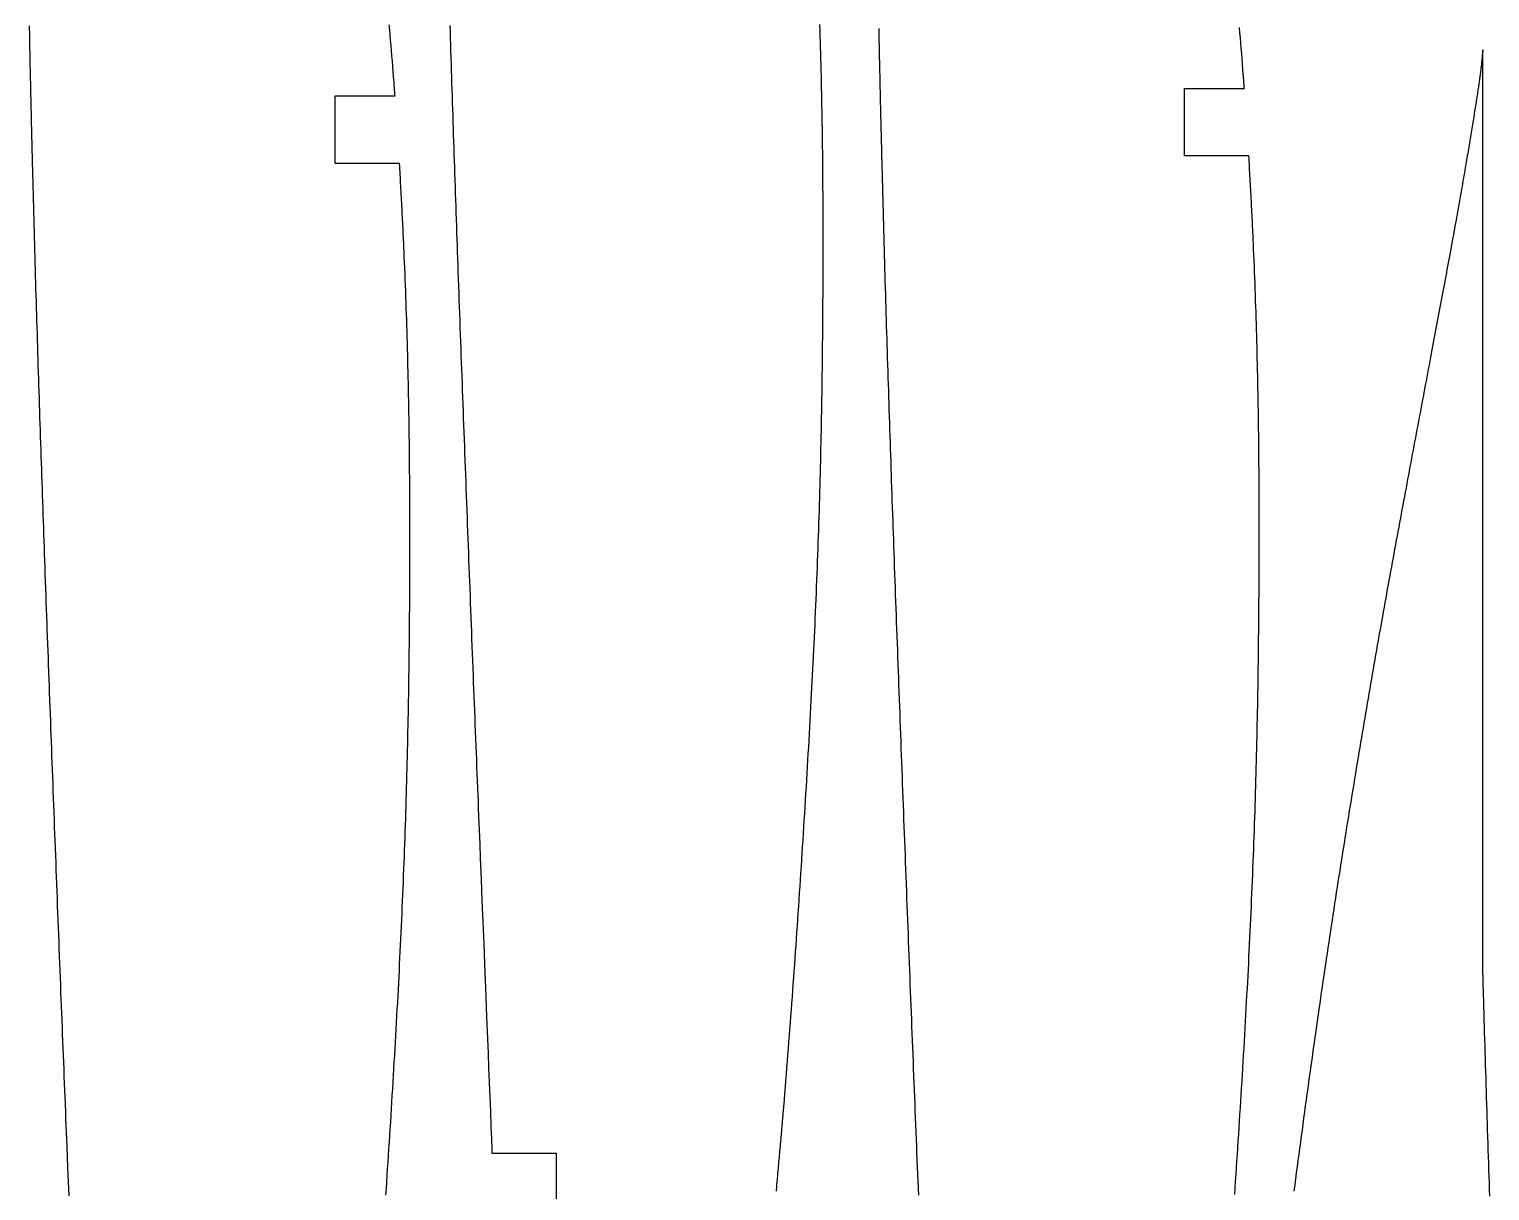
# Model space of a CAD drawing. Extents: x 0 to 97, y 0 to 653.
# Drawn here: x 0.9 to 91.8, y 269.7 to 342 of the extents above; entities that cross this region are included whole.
import ezdxf

# ---------------------------------------------------------------- set-up
doc = ezdxf.new("R2010")
doc.units = 0
doc.layers.get('0').update_dxf_attribs({"linetype": 'CONTINUOUS'})

msp = doc.modelspace()

# ---------------------------------------------------------------- linework, layer by layer
at = {"color": 0}
for points in [[(0.86545, 342.186), (0.86936, 341.981), (0.87321, 341.774), (0.87717, 341.568), (0.88113, 341.361), (0.8852, 341.156), (0.88927, 340.949), (0.89334, 340.742), (0.89751, 340.535), (0.90169, 340.328), (0.90592, 340.121), (0.91016, 339.912), (0.9145, 339.706), (0.91884, 339.497), (0.92318, 339.29), (0.92763, 339.082), (0.93207, 338.874), (0.93658, 338.665), (0.94108, 338.457), (0.94564, 338.249), (0.95025, 338.04), (0.95491, 337.831), (0.95801, 337.692), (0.96115, 337.553), (0.9643, 337.414), (0.96745, 337.274), (0.97059, 337.135), (0.9738, 336.996), (0.977, 336.856), (0.9802, 336.717), (0.98345, 336.576), (0.98671, 336.438), (0.98996, 336.297), (0.99327, 336.157), (0.99653, 336.018), (0.99984, 335.878), (1.00315, 335.737), (1.00651, 335.597), (1.01324, 335.318), (1.0166, 335.178), (1.02002, 335.037), (1.02344, 334.897), (1.02686, 334.757), (1.03027, 334.615), (1.03375, 334.475), (1.03722, 334.335), (1.04069, 334.194), (1.04416, 334.053), (1.04769, 333.912), (1.05122, 333.772), (1.05474, 333.631), (1.05593, 333.583), (1.05653, 333.56), (1.05713, 333.536), (1.05773, 333.513), (1.05892, 333.465), (1.06011, 333.418), (1.06071, 333.394), (1.06131, 333.371), (1.0619, 333.347), (1.0631, 333.3), (1.06369, 333.276), (1.06668, 333.158), (1.06728, 333.135), (1.06907, 333.064), (1.06972, 333.04), (1.07031, 333.017), (1.0727, 332.922), (1.08274, 332.531), (1.09283, 332.14), (1.10308, 331.749), (1.11339, 331.357), (1.12381, 330.964), (1.13428, 330.571), (1.14491, 330.178), (1.1556, 329.785), (1.16634, 329.39), (1.17725, 328.996), (1.18821, 328.6), (1.19927, 328.206), (1.21039, 327.81), (1.22163, 327.412), (1.23296, 327.017), (1.24436, 326.619), (1.25586, 326.222), (1.26742, 325.824), (1.27908, 325.426), (1.29085, 325.028), (1.30268, 324.628), (1.31456, 324.229), (1.32661, 323.829), (1.33865, 323.429), (1.3508, 323.029), (1.36301, 322.628), (1.37533, 322.226), (1.38775, 321.825), (1.40018, 321.424), (1.41271, 321.021), (1.42524, 320.622), (1.43782, 320.222), (1.45047, 319.822), (1.46317, 319.422), (1.47597, 319.022), (1.48882, 318.621), (1.50179, 318.219), (1.51476, 317.818), (1.52783, 317.417), (1.54101, 317.015), (1.55419, 316.612), (1.56749, 316.21), (1.58083, 315.807), (1.59424, 315.403), (1.60775, 315), (1.62125, 314.596), (1.63487, 314.192), (1.64854, 313.787), (1.66228, 313.382), (1.67611, 312.978), (1.68994, 312.572), (1.70389, 312.167), (1.71789, 311.76), (1.73193, 311.354), (1.74604, 310.947), (1.76019, 310.542), (1.77442, 310.135), (1.78874, 309.726), (1.80306, 309.319), (1.81749, 308.911), (1.83274, 308.481), (1.8481, 308.05), (1.86344, 307.618), (1.8789, 307.188), (1.89442, 306.756), (1.91, 306.324), (1.92563, 305.89), (1.94129, 305.458), (1.95703, 305.025), (1.97282, 304.592), (1.98867, 304.158), (2.00456, 303.725), (2.02046, 303.29), (2.0364, 302.857), (2.0524, 302.422), (2.06847, 301.987), (2.08458, 301.553), (2.10069, 301.117), (2.11686, 300.682), (2.13303, 300.246), (2.14925, 299.811), (2.16547, 299.375), (2.18175, 298.938), (2.19808, 298.501), (2.21442, 298.065), (2.23074, 297.628), (2.24713, 297.192), (2.26351, 296.754), (2.27989, 296.317), (2.29633, 295.878), (2.31278, 295.44), (2.32943, 294.997), (2.34608, 294.553), (2.36279, 294.108), (2.3795, 293.664), (2.39621, 293.219), (2.41297, 292.774), (2.42974, 292.329), (2.4465, 291.883), (2.46332, 291.438), (2.48014, 290.993), (2.49701, 290.547), (2.51389, 290.101), (2.53076, 289.654), (2.54769, 289.208), (2.56461, 288.763), (2.5816, 288.315), (2.59864, 287.869), (2.61567, 287.422), (2.63271, 286.975), (2.64979, 286.528), (2.66694, 286.081), (2.68408, 285.633), (2.70128, 285.186), (2.71853, 284.739), (2.73579, 284.29), (2.75315, 283.843), (2.77046, 283.394), (2.78788, 282.947), (2.80528, 282.499), (2.82275, 282.05), (2.83985, 281.614), (2.85693, 281.176), (2.87403, 280.74), (2.89122, 280.303), (2.90842, 279.867), (2.92563, 279.429), (2.94287, 278.993), (2.96018, 278.556), (2.97749, 278.118), (2.99485, 277.681), (3.01221, 277.243), (3.02962, 276.806), (3.04704, 276.368), (3.06446, 275.931), (3.08192, 275.493), (3.11686, 274.618), (3.13433, 274.181), (3.16938, 273.304), (3.20443, 272.428), (3.257, 271.114), (3.27453, 270.676), (3.2921, 270.237), (3.30963, 269.8), (3.32715, 269.361)], [(23.0786, 269.39), (23.1064, 269.806), (23.1339, 270.219), (23.1614, 270.633), (23.1887, 271.049), (23.216, 271.463), (23.2429, 271.876), (23.2699, 272.29), (23.2965, 272.706), (23.3231, 273.119), (23.3494, 273.533), (23.3757, 273.947), (23.4017, 274.361), (23.4275, 274.775), (23.4532, 275.189), (23.4786, 275.603), (23.5039, 276.017), (23.5289, 276.431), (23.5538, 276.844), (23.5783, 277.257), (23.6028, 277.671), (23.6271, 278.085), (23.651, 278.497), (23.6747, 278.911), (23.6983, 279.324), (23.7215, 279.737), (23.7446, 280.15), (23.7674, 280.563), (23.7899, 280.975), (23.8121, 281.388), (23.8342, 281.8), (23.855, 282.196), (23.855, 282.196), (23.8756, 282.59), (23.896, 282.986), (23.9161, 283.382), (23.9358, 283.776), (23.9554, 284.171), (23.9747, 284.567), (23.9938, 284.961), (24.0125, 285.356), (24.031, 285.75), (24.0492, 286.144), (24.0672, 286.539), (24.0847, 286.932), (24.1021, 287.326), (24.1192, 287.721), (24.1358, 288.114), (24.1522, 288.508), (24.1685, 288.901), (24.1843, 289.294), (24.1997, 289.688), (24.215, 290.081), (24.2299, 290.474), (24.2443, 290.867), (24.2586, 291.26), (24.2725, 291.651), (24.286, 292.044), (24.2992, 292.436), (24.3121, 292.829), (24.3246, 293.221), (24.3368, 293.612), (24.3485, 294), (24.3599, 294.388), (24.3708, 294.774), (24.3814, 295.16), (24.3918, 295.547), (24.4018, 295.933), (24.4114, 296.319), (24.4208, 296.706), (24.4299, 297.092), (24.4385, 297.478), (24.4469, 297.862), (24.455, 298.249), (24.4628, 298.633), (24.4703, 299.019), (24.4775, 299.404), (24.4844, 299.789), (24.4911, 300.174), (24.4974, 300.558), (24.5035, 300.942), (24.5093, 301.326), (24.5149, 301.71), (24.5201, 302.093), (24.5251, 302.476), (24.5299, 302.86), (24.5344, 303.243), (24.5386, 303.626), (24.5426, 304.008), (24.5464, 304.39), (24.55, 304.774), (24.5533, 305.156), (24.5564, 305.536), (24.5592, 305.911), (24.5618, 306.285), (24.5642, 306.658), (24.5664, 307.032), (24.5683, 307.406), (24.5701, 307.779), (24.5715, 308.151), (24.5729, 308.525), (24.5739, 308.897), (24.5747, 309.269), (24.5753, 309.642), (24.5756, 310.013), (24.5757, 310.385), (24.5754, 310.756), (24.575, 311.126), (24.5743, 311.497), (24.5733, 311.868), (24.5721, 312.237), (24.5706, 312.608), (24.5687, 312.978), (24.5667, 313.347), (24.5643, 313.717), (24.5617, 314.085), (24.5587, 314.454), (24.5556, 314.822), (24.5519, 315.19), (24.5482, 315.558), (24.544, 315.926), (24.5396, 316.293), (24.5349, 316.66), (24.5299, 317.028), (24.5244, 317.392), (24.5189, 317.756), (24.5129, 318.118), (24.5065, 318.482), (24.4999, 318.844), (24.4929, 319.207), (24.4857, 319.569), (24.4781, 319.932), (24.4701, 320.293), (24.4619, 320.654), (24.4533, 321.017), (24.4444, 321.376), (24.4353, 321.737), (24.4256, 322.097), (24.4157, 322.458), (24.4056, 322.818), (24.3949, 323.176), (24.384, 323.536), (24.3728, 323.894), (24.3611, 324.253), (24.3492, 324.611), (24.3369, 324.969), (24.3243, 325.326), (24.3114, 325.683), (24.2981, 326.04), (24.2843, 326.397), (24.2703, 326.753), (24.256, 327.108), (24.2414, 327.464), (24.2263, 327.819), (24.2108, 328.174), (24.2029, 328.351), (24.195, 328.529), (24.1869, 328.706), (24.1789, 328.883), (24.1707, 329.06), (24.1625, 329.237), (24.154, 329.414), (24.1456, 329.59), (24.1371, 329.768), (24.1285, 329.944), (24.1197, 330.121), (24.1108, 330.297), (24.1019, 330.474), (24.0931, 330.65), (24.0839, 330.825), (24.0747, 331.001), (24.0654, 331.178), (24.0561, 331.353), (24.0467, 331.529), (24.0372, 331.704), (24.0276, 331.881), (24.0179, 332.056), (24.0082, 332.231), (23.9983, 332.407), (23.9883, 332.582), (23.9783, 332.757), (23.9682, 332.932), (23.9579, 333.107), (23.9476, 333.282), (23.9372, 333.456), (23.9268, 333.631), (19.9268, 333.631), (19.9268, 337.831), (23.6474, 337.831), (23.6453, 337.86), (23.6389, 337.946), (23.6368, 337.975), (23.6347, 338.003), (23.6326, 338.032), (23.6304, 338.061), (23.6262, 338.118), (23.6242, 338.147), (23.6221, 338.175), (23.6199, 338.204), (23.6156, 338.261), (23.6135, 338.29), (23.6092, 338.347), (23.6071, 338.376), (23.6049, 338.406), (23.6028, 338.433), (23.6007, 338.463), (23.5985, 338.492), (23.5963, 338.519), (23.5942, 338.549), (23.5921, 338.578), (23.5899, 338.606), (23.5876, 338.635), (23.5856, 338.662), (23.5833, 338.692), (23.5585, 339.019), (23.5332, 339.346), (23.5078, 339.672), (23.4819, 339.999), (23.4558, 340.324), (23.4293, 340.649), (23.4026, 340.974), (23.3756, 341.297), (23.3482, 341.621), (23.3204, 341.944), (23.2924, 342.268)], [(27.0617, 342.219), (27.0738, 341.819), (27.0858, 341.418), (27.0982, 341.018), (27.1104, 340.617), (27.1228, 340.215), (27.1353, 339.813), (27.1478, 339.411), (27.1603, 339.011), (27.1729, 338.612), (27.1856, 338.213), (27.1983, 337.813), (27.2111, 337.411), (27.224, 337.011), (27.2368, 336.61), (27.2499, 336.208), (27.2629, 335.807), (27.2761, 335.404), (27.2893, 335.001), (27.3026, 334.599), (27.316, 334.196), (27.3293, 333.793), (27.3428, 333.389), (27.3564, 332.985), (27.37, 332.581), (27.3836, 332.176), (27.3974, 331.772), (27.4113, 331.367), (27.425, 330.961), (27.439, 330.556), (27.4529, 330.15), (27.4671, 329.744), (27.4811, 329.338), (27.4953, 328.931), (27.5094, 328.524), (27.5237, 328.117), (27.5382, 327.71), (27.5526, 327.301), (27.5678, 326.871), (27.5832, 326.439), (27.5986, 326.008), (27.614, 325.576), (27.6294, 325.144), (27.6451, 324.713), (27.6607, 324.281), (27.6764, 323.847), (27.6922, 323.415), (27.7079, 322.982), (27.7238, 322.549), (27.7396, 322.114), (27.7556, 321.681), (27.7715, 321.246), (27.7875, 320.811), (27.8036, 320.376), (27.8197, 319.942), (27.8358, 319.507), (27.8519, 319.072), (27.8681, 318.636), (27.8843, 318.2), (27.9006, 317.764), (27.9168, 317.328), (27.9332, 316.892), (27.9494, 316.454), (27.9658, 316.018), (27.9822, 315.581), (27.9986, 315.143), (28.015, 314.706), (28.0314, 314.268), (28.0479, 313.831), (28.0644, 313.386), (28.0811, 312.942), (28.0979, 312.497), (28.1146, 312.053), (28.1312, 311.608), (28.1481, 311.164), (28.1649, 310.718), (28.1815, 310.274), (28.1985, 309.828), (28.2153, 309.382), (28.2321, 308.936), (28.249, 308.49), (28.2658, 308.044), (28.2828, 307.599), (28.2997, 307.151), (28.3167, 306.706), (28.3338, 306.258), (28.3507, 305.811), (28.3678, 305.365), (28.3849, 304.918), (28.4021, 304.471), (28.4192, 304.024), (28.4364, 303.575), (28.4536, 303.128), (28.471, 302.681), (28.4882, 302.232), (28.5056, 301.785), (28.5229, 301.336), (28.5404, 300.888), (28.5578, 300.44), (28.5749, 300.003), (28.5921, 299.567), (28.6092, 299.131), (28.6263, 298.693), (28.6435, 298.256), (28.6607, 297.819), (28.6781, 297.382), (28.6953, 296.944), (28.7125, 296.508), (28.7299, 296.071), (28.7472, 295.633), (28.7647, 295.196), (28.7821, 294.758), (28.7996, 294.321), (28.8169, 293.883), (28.8344, 293.446), (28.8694, 292.569), (28.8869, 292.132), (28.9044, 291.694), (28.9219, 291.256), (28.9571, 290.381), (28.9746, 289.942), (28.9921, 289.504), (29.0097, 289.065), (29.0622, 287.751), (29.0797, 287.314), (29.0979, 286.86), (29.116, 286.406), (29.1342, 285.951), (29.1522, 285.497), (29.1703, 285.044), (29.2425, 283.228), (29.2606, 282.775), (29.2786, 282.321), (29.3507, 280.506), (29.3686, 280.051), (29.3867, 279.597), (29.4226, 278.69), (29.4406, 278.236), (29.4765, 277.329), (29.4944, 276.876), (29.5124, 276.422), (29.5483, 275.515), (29.5663, 275.063), (29.5842, 274.608), (29.62, 273.703), (29.6379, 273.249), (29.6394, 273.208), (29.6476, 273.003), (29.6493, 272.963), (29.6508, 272.921), (29.659, 272.717), (29.6606, 272.675), (29.6686, 272.471), (29.6703, 272.431), (29.6719, 272.389), (29.6751, 272.307), (29.6768, 272.267), (29.68, 272.185), (29.6815, 272.143), (29.6849, 272.061), (29.6865, 272.021), (33.6865, 272.021), (33.6865, 267.821)], [(47.3936, 269.639), (47.4193, 269.919), (47.4322, 270.06), (47.445, 270.2), (47.4832, 270.619), (47.496, 270.76), (47.5213, 271.04), (47.5339, 271.179), (47.5464, 271.319), (47.559, 271.46), (47.5715, 271.6), (47.584, 271.74), (47.5965, 271.881), (47.6089, 272.021), (47.6175, 272.117), (47.6344, 272.31), (47.6431, 272.407), (47.6515, 272.503), (47.66, 272.6), (47.6685, 272.696), (47.6769, 272.793), (47.6853, 272.889), (47.6937, 272.986), (47.7106, 273.179), (47.7356, 273.468), (47.744, 273.565), (47.7522, 273.662), (47.7606, 273.758), (47.7689, 273.856), (47.7771, 273.951), (47.7854, 274.049), (47.7936, 274.144), (47.8018, 274.242), (47.81, 274.338), (47.8264, 274.531), (47.8346, 274.628), (47.8426, 274.724), (47.8508, 274.821), (47.8589, 274.918), (47.8924, 275.318), (47.9256, 275.719), (47.9585, 276.121), (47.9911, 276.522), (48.0235, 276.925), (48.0556, 277.326), (48.0874, 277.728), (48.1189, 278.129), (48.1501, 278.531), (48.1813, 278.932), (48.2121, 279.333), (48.2426, 279.735), (48.2729, 280.136), (48.3031, 280.537), (48.3329, 280.94), (48.3626, 281.342), (48.3921, 281.743), (48.4214, 282.144), (48.4504, 282.546), (48.4793, 282.947), (48.5081, 283.35), (48.5365, 283.751), (48.5649, 284.153), (48.5931, 284.554), (48.621, 284.956), (48.6489, 285.358), (48.6765, 285.76), (48.7042, 286.161), (48.7315, 286.563), (48.7587, 286.964), (48.7858, 287.365), (48.8138, 287.781), (48.8415, 288.194), (48.869, 288.608), (48.8965, 289.024), (48.9239, 289.438), (48.951, 289.851), (48.9781, 290.267), (49.0049, 290.681), (49.0317, 291.094), (49.0582, 291.508), (49.0846, 291.922), (49.1107, 292.338), (49.1368, 292.751), (49.1626, 293.165), (49.1882, 293.579), (49.2137, 293.993), (49.2389, 294.407), (49.264, 294.819), (49.2889, 295.233), (49.3135, 295.647), (49.3379, 296.061), (49.3621, 296.474), (49.3861, 296.888), (49.4099, 297.3), (49.4333, 297.714), (49.4567, 298.126), (49.4797, 298.539), (49.5025, 298.951), (49.525, 299.365), (49.5472, 299.778), (49.5692, 300.189), (49.59, 300.585), (49.59, 300.585), (49.6107, 300.981), (49.631, 301.376), (49.6511, 301.771), (49.671, 302.167), (49.6906, 302.561), (49.7099, 302.956), (49.7289, 303.35), (49.7476, 303.744), (49.7661, 304.139), (49.7843, 304.533), (49.8022, 304.928), (49.8199, 305.322), (49.8372, 305.717), (49.8542, 306.11), (49.871, 306.504), (49.8874, 306.897), (49.9035, 307.29), (49.9193, 307.685), (49.9349, 308.078), (49.95, 308.471), (49.9649, 308.864), (49.9794, 309.256), (49.9936, 309.649), (50.0075, 310.042), (50.0211, 310.433), (50.0343, 310.826), (50.0471, 311.218), (50.0597, 311.611), (50.0719, 312.003), (50.0836, 312.389), (50.0949, 312.776), (50.106, 313.164), (50.1165, 313.55), (50.1268, 313.936), (50.1368, 314.324), (50.1465, 314.71), (50.1558, 315.096), (50.1649, 315.481), (50.1736, 315.867), (50.1821, 316.253), (50.1901, 316.638), (50.1979, 317.024), (50.2054, 317.408), (50.2125, 317.793), (50.2194, 318.178), (50.2261, 318.563), (50.2325, 318.947), (50.2386, 319.332), (50.2443, 319.715), (50.2499, 320.1), (50.2553, 320.483), (50.2601, 320.867), (50.265, 321.25), (50.2694, 321.633), (50.2737, 322.015), (50.2778, 322.399), (50.2815, 322.781), (50.2851, 323.162), (50.2885, 323.544), (50.2915, 323.926), (50.2943, 324.3), (50.2969, 324.675), (50.2993, 325.049), (50.3015, 325.422), (50.3035, 325.796), (50.3051, 326.168), (50.3067, 326.542), (50.3079, 326.914), (50.309, 327.286), (50.3097, 327.658), (50.3103, 328.031), (50.3107, 328.403), (50.3107, 328.774), (50.3106, 329.146), (50.31, 329.517), (50.3093, 329.888), (50.3083, 330.257), (50.3071, 330.628), (50.3056, 330.997), (50.3039, 331.367), (50.3018, 331.736), (50.2993, 332.106), (50.2968, 332.475), (50.2939, 332.843), (50.2906, 333.213), (50.2871, 333.581), (50.2832, 333.949), (50.2792, 334.315), (50.2747, 334.683), (50.27, 335.05), (50.2649, 335.417), (50.2596, 335.781), (50.2539, 336.144), (50.2479, 336.508), (50.2417, 336.871), (50.235, 337.235), (50.2281, 337.597), (50.2208, 337.96), (50.2132, 338.321), (50.2053, 338.683), (50.1969, 339.044), (50.1885, 339.406), (50.1796, 339.767), (50.1703, 340.128), (50.1607, 340.487), (50.1508, 340.847), (50.1406, 341.207), (50.13, 341.567), (50.119, 341.925), (50.1078, 342.285)], [(53.77, 342.036), (53.774, 341.829), (53.7781, 341.624), (53.7821, 341.417), (53.7863, 341.21), (53.7903, 341.003), (53.7946, 340.796), (53.7988, 340.589), (53.8031, 340.381), (53.8074, 340.174), (53.8117, 339.965), (53.816, 339.758), (53.8204, 339.55), (53.8249, 339.342), (53.8294, 339.133), (53.8339, 338.925), (53.8385, 338.717), (53.8431, 338.508), (53.8478, 338.299), (53.8508, 338.16), (53.854, 338.021), (53.8571, 337.882), (53.8603, 337.742), (53.8635, 337.603), (53.8699, 337.324), (53.8731, 337.185), (53.8763, 337.044), (53.8796, 336.906), (53.8861, 336.626), (53.8894, 336.486), (53.8926, 336.346), (53.896, 336.206), (53.8993, 336.065), (53.9028, 335.926), (53.9094, 335.646), (53.9129, 335.506), (53.9162, 335.365), (53.9197, 335.225), (53.9231, 335.083), (53.9265, 334.943), (53.9335, 334.662), (53.9369, 334.521), (53.9406, 334.381), (53.944, 334.24), (53.9476, 334.099), (53.9482, 334.075), (53.9488, 334.051), (53.9494, 334.028), (53.95, 334.004), (53.9511, 333.957), (53.9518, 333.933), (53.9524, 333.91), (53.9536, 333.862), (53.9542, 333.839), (53.9547, 333.815), (53.9554, 333.792), (53.9571, 333.721), (53.9578, 333.697), (53.9631, 333.485), (53.9637, 333.461), (53.965, 333.414), (53.9656, 333.39), (53.9756, 332.999), (53.9857, 332.608), (53.996, 332.217), (54.0062, 331.825), (54.0167, 331.432), (54.0271, 331.039), (54.0376, 330.646), (54.0483, 330.253), (54.0592, 329.858), (54.0701, 329.464), (54.0811, 329.068), (54.0921, 328.674), (54.1032, 328.278), (54.1144, 327.881), (54.1258, 327.485), (54.1372, 327.088), (54.1487, 326.69), (54.1603, 326.292), (54.1719, 325.894), (54.1838, 325.496), (54.1956, 325.096), (54.2074, 324.697), (54.2194, 324.297), (54.2315, 323.897), (54.2436, 323.497), (54.2558, 323.096), (54.2682, 322.694), (54.2806, 322.293), (54.2931, 321.892), (54.3056, 321.489), (54.3181, 321.09), (54.3306, 320.69), (54.3433, 320.29), (54.356, 319.89), (54.3688, 319.49), (54.3817, 319.089), (54.3946, 318.688), (54.4076, 318.286), (54.4207, 317.885), (54.4338, 317.483), (54.4471, 317.081), (54.4603, 316.678), (54.4738, 316.275), (54.4871, 315.871), (54.5006, 315.468), (54.5142, 315.064), (54.5278, 314.66), (54.5414, 314.256), (54.5551, 313.85), (54.5689, 313.446), (54.5828, 313.04), (54.5967, 312.635), (54.6107, 312.229), (54.6247, 311.822), (54.6389, 311.415), (54.6531, 311.01), (54.6672, 310.603), (54.6815, 310.194), (54.696, 309.787), (54.7103, 309.379), (54.7256, 308.949), (54.7408, 308.518), (54.7562, 308.086), (54.7718, 307.656), (54.7872, 307.224), (54.8028, 306.792), (54.8185, 306.358), (54.8342, 305.926), (54.8499, 305.493), (54.8657, 305.06), (54.8815, 304.626), (54.8974, 304.193), (54.9133, 303.758), (54.9293, 303.325), (54.9453, 302.89), (54.9612, 302.456), (54.9774, 302.021), (54.9936, 301.586), (55.0097, 301.15), (55.0258, 300.714), (55.0421, 300.279), (55.0583, 299.843), (55.0746, 299.407), (55.091, 298.969), (55.1072, 298.533), (55.1236, 298.096), (55.1399, 297.66), (55.1563, 297.222), (55.1728, 296.785), (55.1892, 296.346), (55.2056, 295.908), (55.2222, 295.465), (55.2389, 295.021), (55.2557, 294.576), (55.2724, 294.132), (55.289, 293.688), (55.3058, 293.242), (55.3226, 292.797), (55.3393, 292.351), (55.3561, 291.907), (55.3731, 291.461), (55.3899, 291.015), (55.4067, 290.569), (55.4236, 290.124), (55.4406, 289.676), (55.4575, 289.231), (55.4744, 288.783), (55.4914, 288.338), (55.5085, 287.89), (55.5256, 287.443), (55.5426, 286.996), (55.5597, 286.549), (55.5769, 286.101), (55.5942, 285.654), (55.6114, 285.207), (55.6286, 284.758), (55.646, 284.311), (55.6633, 283.862), (55.6807, 283.415), (55.6982, 282.967), (55.7156, 282.518), (55.7326, 282.082), (55.7497, 281.644), (55.7668, 281.208), (55.784, 280.772), (55.8012, 280.335), (55.8185, 279.897), (55.8357, 279.461), (55.8531, 279.024), (55.8703, 278.586), (55.905, 277.711), (55.9224, 277.274), (55.9399, 276.836), (55.9574, 276.399), (55.9747, 275.961), (55.9922, 275.524), (56.0097, 275.086), (56.0272, 274.649), (56.0447, 274.21), (56.0622, 273.772), (56.0797, 273.335), (56.0972, 272.897), (56.1149, 272.458), (56.1324, 272.021), (56.1849, 270.706), (56.2025, 270.268), (56.22, 269.831), (56.2375, 269.392)], [(75.9436, 269.444), (75.9715, 269.858), (75.9992, 270.274), (76.0268, 270.688), (76.0543, 271.101), (76.0817, 271.517), (76.1088, 271.931), (76.1358, 272.344), (76.1626, 272.758), (76.1893, 273.174), (76.216, 273.588), (76.2424, 274.001), (76.2685, 274.415), (76.2944, 274.829), (76.3203, 275.243), (76.346, 275.657), (76.3714, 276.071), (76.3967, 276.485), (76.4218, 276.899), (76.4467, 277.313), (76.4713, 277.726), (76.4957, 278.139), (76.5199, 278.553), (76.5439, 278.965), (76.5676, 279.379), (76.5911, 279.792), (76.6143, 280.206), (76.6374, 280.618), (76.6601, 281.031), (76.6828, 281.443), (76.705, 281.856), (76.7269, 282.268), (76.7269, 282.268), (76.7478, 282.664), (76.7478, 282.664), (76.7685, 283.058), (76.7888, 283.454), (76.8089, 283.85), (76.8287, 284.244), (76.8483, 284.639), (76.8676, 285.035), (76.8867, 285.429), (76.9054, 285.824), (76.9239, 286.218), (76.9421, 286.612), (76.96, 287.007), (76.9776, 287.4), (76.995, 287.794), (77.0119, 288.189), (77.0287, 288.582), (77.0451, 288.976), (77.0613, 289.369), (77.0771, 289.763), (77.0926, 290.156), (77.1078, 290.549), (77.1226, 290.942), (77.1372, 291.335), (77.1514, 291.728), (77.1653, 292.119), (77.1789, 292.513), (77.1921, 292.904), (77.2049, 293.297), (77.2175, 293.689), (77.2296, 294.081), (77.2414, 294.468), (77.2526, 294.856), (77.2636, 295.242), (77.2743, 295.628), (77.2846, 296.015), (77.2946, 296.401), (77.3043, 296.787), (77.3136, 297.174), (77.3226, 297.56), (77.3314, 297.946), (77.3397, 298.331), (77.3478, 298.717), (77.3557, 299.101), (77.3631, 299.487), (77.3703, 299.872), (77.3772, 300.257), (77.3839, 300.642), (77.3903, 301.026), (77.3964, 301.41), (77.4021, 301.794), (77.4076, 302.178), (77.4129, 302.561), (77.4179, 302.944), (77.4226, 303.328), (77.4272, 303.711), (77.4315, 304.094), (77.4356, 304.476), (77.4393, 304.86), (77.4428, 305.242), (77.4461, 305.624), (77.4492, 306.004), (77.4521, 306.379), (77.4546, 306.753), (77.4571, 307.126), (77.4592, 307.5), (77.4611, 307.874), (77.4629, 308.247), (77.4644, 308.619), (77.4657, 308.993), (77.4668, 309.365), (77.4675, 309.737), (77.4681, 310.11), (77.4683, 310.481), (77.4685, 310.853), (77.4682, 311.224), (77.4678, 311.594), (77.4671, 311.965), (77.4661, 312.336), (77.4649, 312.706), (77.4633, 313.076), (77.4615, 313.446), (77.4594, 313.815), (77.4571, 314.185), (77.4544, 314.553), (77.4515, 314.922), (77.4483, 315.29), (77.4449, 315.658), (77.441, 316.026), (77.4369, 316.394), (77.4325, 316.761), (77.4278, 317.129), (77.4226, 317.496), (77.4174, 317.86), (77.4117, 318.224), (77.4057, 318.586), (77.3993, 318.95), (77.3928, 319.313), (77.3858, 319.675), (77.3785, 320.037), (77.371, 320.4), (77.3631, 320.761), (77.3547, 321.124), (77.3463, 321.485), (77.3374, 321.844), (77.3281, 322.206), (77.3185, 322.565), (77.3085, 322.926), (77.2983, 323.286), (77.2878, 323.644), (77.2768, 324.004), (77.2656, 324.362), (77.254, 324.721), (77.2421, 325.079), (77.2297, 325.438), (77.2171, 325.794), (77.2042, 326.151), (77.1908, 326.508), (77.1772, 326.865), (77.1632, 327.221), (77.1489, 327.576), (77.1342, 327.932), (77.119, 328.287), (77.1036, 328.642), (77.0958, 328.819), (77.0879, 328.997), (77.0799, 329.174), (77.0718, 329.351), (77.0636, 329.528), (77.0553, 329.706), (77.0469, 329.882), (77.0385, 330.058), (77.0299, 330.236), (77.0212, 330.412), (77.0125, 330.589), (77.0038, 330.765), (76.9949, 330.942), (76.9858, 331.118), (76.9767, 331.293), (76.9675, 331.469), (76.9583, 331.646), (76.9489, 331.821), (76.9396, 331.997), (76.93, 332.174), (76.9204, 332.349), (76.9107, 332.524), (76.901, 332.7), (76.8911, 332.875), (76.8811, 333.05), (76.8711, 333.225), (76.861, 333.4), (76.8508, 333.575), (76.8406, 333.75), (76.8301, 333.925), (76.8197, 334.099), (72.8197, 334.099), (72.8197, 338.299), (76.5401, 338.299), (76.5381, 338.328), (76.5339, 338.385), (76.5318, 338.414), (76.5296, 338.443), (76.5275, 338.471), (76.5254, 338.5), (76.5233, 338.529), (76.5212, 338.557), (76.5192, 338.586), (76.5169, 338.615), (76.5149, 338.643), (76.5085, 338.729), (76.5063, 338.758), (76.5021, 338.815), (76.4999, 338.844), (76.4978, 338.874), (76.4935, 338.931), (76.4914, 338.96), (76.4892, 338.987), (76.4871, 339.017), (76.4826, 339.074), (76.4806, 339.103), (76.4763, 339.16), (76.4513, 339.487), (76.4261, 339.814), (76.4006, 340.14), (76.3747, 340.467), (76.3486, 340.792), (76.3222, 341.117), (76.2954, 341.442), (76.2683, 341.765), (76.241, 342.089)], [(91.8251, 269.344), (91.8115, 269.756), (91.7981, 270.167), (91.7844, 270.576), (91.7711, 270.986), (91.7578, 271.397), (91.7444, 271.806), (91.7312, 272.215), (91.7182, 272.624), (91.7051, 273.032), (91.6921, 273.44), (91.6792, 273.849), (91.6663, 274.256), (91.6535, 274.662), (91.6408, 275.069), (91.6282, 275.476), (91.6156, 275.882), (91.6032, 276.287), (91.5907, 276.693), (91.5783, 277.097), (91.5661, 277.501), (91.5539, 277.906), (91.5417, 278.31), (91.5297, 278.713), (91.5176, 279.115), (91.5058, 279.518), (91.494, 279.919), (91.4822, 280.321), (91.4706, 280.722), (91.4589, 281.124), (91.4568, 281.197), (91.4546, 281.272), (91.4525, 281.346), (91.4503, 281.421), (91.4482, 281.494), (91.446, 281.568), (91.4439, 281.643), (91.4418, 281.717), (91.4396, 281.792), (91.4375, 281.865), (91.429, 282.162), (91.4226, 282.385), (91.4207, 282.458), (91.4185, 282.533), (91.4164, 282.607), (91.4143, 282.681), (91.4122, 282.756), (91.4101, 282.829), (91.4081, 282.903), (91.406, 282.976), (91.4039, 283.051), (91.4018, 283.125), (91.3997, 283.199), (91.3976, 283.272), (91.3956, 283.346), (91.3956, 340.524), (91.3958, 340.535), (91.3961, 340.544), (91.3964, 340.554), (91.3967, 340.565), (91.3968, 340.574), (91.3971, 340.583), (91.3972, 340.593), (91.3974, 340.601), (91.3976, 340.61), (91.3976, 340.618), (91.3978, 340.625), (91.3978, 340.632), (91.3979, 340.639), (91.3979, 340.646), (91.3981, 340.653), (91.3981, 340.658), (91.3979, 340.664), (91.3979, 340.669), (91.3978, 340.674), (91.3978, 340.678), (91.3976, 340.682), (91.3975, 340.686), (91.3974, 340.689), (91.3972, 340.692), (91.3969, 340.694), (91.3968, 340.696), (91.3965, 340.699), (91.3962, 340.699), (91.3958, 340.7), (91.3956, 340.7), (91.3946, 340.699), (91.3936, 340.694), (91.3924, 340.688), (91.391, 340.679), (91.3894, 340.668), (91.3878, 340.654), (91.386, 340.638), (91.3839, 340.619), (91.3818, 340.599), (91.3796, 340.576), (91.3772, 340.553), (91.3747, 340.526), (91.3721, 340.499), (91.3693, 340.469), (91.3664, 340.439), (91.3633, 340.407), (91.3601, 340.374), (91.3569, 340.338), (91.3535, 340.303), (91.35, 340.265), (91.3464, 340.226), (91.3426, 340.188), (91.3388, 340.149), (91.3347, 340.107), (91.3307, 340.067), (91.3265, 340.025), (91.3222, 339.982), (91.3178, 339.939), (91.3133, 339.897), (91.3088, 339.853), (91.3011, 339.783), (91.2932, 339.713), (91.285, 339.642), (91.2767, 339.571), (91.2681, 339.499), (91.2592, 339.426), (91.2501, 339.354), (91.2408, 339.282), (91.2312, 339.208), (91.2215, 339.135), (91.2115, 339.061), (91.2014, 338.986), (91.191, 338.911), (91.1803, 338.836), (91.1696, 338.76), (91.1586, 338.683), (91.1474, 338.607), (91.136, 338.529), (91.1244, 338.451), (91.1128, 338.374), (91.1008, 338.294), (91.0888, 338.214), (91.0764, 338.133), (91.064, 338.053), (91.0514, 337.971), (91.0388, 337.889), (91.0258, 337.807), (91.0126, 337.722), (90.9994, 337.639), (90.9861, 337.554), (90.9689, 337.444), (90.9514, 337.333), (90.9336, 337.222), (90.9157, 337.108), (90.8976, 336.994), (90.8792, 336.879), (90.8607, 336.764), (90.8419, 336.646), (90.8229, 336.528), (90.8038, 336.408), (90.7843, 336.289), (90.7647, 336.167), (90.745, 336.046), (90.725, 335.922), (90.7047, 335.799), (90.6844, 335.674), (90.6639, 335.547), (90.6431, 335.421), (90.6221, 335.293), (90.601, 335.165), (90.5796, 335.036), (90.5582, 334.907), (90.5365, 334.776), (90.5146, 334.644), (90.4926, 334.514), (90.4704, 334.381), (90.4481, 334.247), (90.4256, 334.114), (90.4028, 333.979), (90.38, 333.844), (90.3569, 333.71), (90.3289, 333.544), (90.3006, 333.379), (90.2719, 333.213), (90.2432, 333.046), (90.2142, 332.878), (90.185, 332.71), (90.1556, 332.54), (90.1258, 332.369), (90.096, 332.199), (90.0658, 332.028), (90.0356, 331.856), (90.005, 331.683), (89.9743, 331.51), (89.9435, 331.335), (89.9124, 331.161), (89.881, 330.985), (89.8494, 330.808), (89.8178, 330.632), (89.7858, 330.454), (89.7538, 330.276), (89.7215, 330.097), (89.689, 329.918), (89.6564, 329.737), (89.6235, 329.557), (89.5906, 329.375), (89.5574, 329.193), (89.524, 329.011), (89.4904, 328.828), (89.4567, 328.643), (89.4229, 328.46), (89.3889, 328.274), (89.3508, 328.068), (89.3128, 327.861), (89.2744, 327.654), (89.2358, 327.446), (89.1972, 327.237), (89.1583, 327.028), (89.1193, 326.818), (89.08, 326.607), (89.0406, 326.396), (89.001, 326.183), (88.9613, 325.971), (88.9214, 325.757), (88.8813, 325.543), (88.841, 325.328), (88.8006, 325.112), (88.7601, 324.896), (88.7194, 324.679), (88.6786, 324.461), (88.6376, 324.243), (88.5965, 324.025), (88.5553, 323.806), (88.5139, 323.585), (88.4725, 323.365), (88.4308, 323.143), (88.3892, 322.922), (88.3472, 322.7), (88.3053, 322.476), (88.2632, 322.253), (88.221, 322.029), (88.1788, 321.804), (88.1329, 321.56), (88.0869, 321.317), (88.041, 321.071), (87.9947, 320.825), (87.9485, 320.579), (87.9021, 320.332), (87.8556, 320.085), (87.809, 319.836), (87.7622, 319.588), (87.7154, 319.339), (87.6685, 319.089), (87.6215, 318.838), (87.5744, 318.588), (87.5271, 318.335), (87.4799, 318.083), (87.4324, 317.831), (87.3849, 317.576), (87.3372, 317.322), (87.2896, 317.068), (87.2417, 316.814), (87.1939, 316.557), (87.1458, 316.301), (87.0978, 316.044), (87.0496, 315.787), (87.0012, 315.531), (86.9529, 315.272), (86.9046, 315.013), (86.856, 314.754), (86.8074, 314.494), (86.7587, 314.233), (86.7087, 313.967), (86.6588, 313.699), (86.6086, 313.431), (86.5583, 313.162), (86.5081, 312.893), (86.4578, 312.624), (86.4074, 312.353), (86.3569, 312.083), (86.3064, 311.811), (86.2558, 311.54), (86.2053, 311.268), (86.1546, 310.996), (86.1039, 310.722), (86.0533, 310.449), (86.0025, 310.175), (85.9518, 309.9), (85.9011, 309.625), (85.8503, 309.35), (85.7994, 309.074), (85.7488, 308.797), (85.6979, 308.521), (85.6471, 308.243), (85.5964, 307.965), (85.5457, 307.688), (85.4949, 307.408), (85.4442, 307.129), (85.3935, 306.85), (85.3428, 306.569), (85.2922, 306.289), (85.2417, 306.008), (85.1887, 305.714), (85.1358, 305.418), (85.0829, 305.122), (85.0301, 304.826), (84.9775, 304.529), (84.9247, 304.232), (84.8721, 303.935), (84.8194, 303.636), (84.7669, 303.338), (84.7144, 303.037), (84.6621, 302.739), (84.6097, 302.439), (84.5574, 302.138), (84.505, 301.836), (84.4529, 301.535), (84.4007, 301.233), (84.3485, 300.931), (84.2964, 300.628), (84.2444, 300.325), (84.1925, 300.022), (84.1406, 299.718), (84.0886, 299.414), (84.0368, 299.108), (83.985, 298.803), (83.9333, 298.497), (83.8817, 298.192), (83.83, 297.885), (83.7785, 297.578), (83.7269, 297.271), (83.6754, 296.963), (83.6239, 296.656), (83.5686, 296.324), (83.5133, 295.992), (83.4582, 295.658), (83.4031, 295.325), (83.3481, 294.992), (83.2931, 294.658), (83.2381, 294.324), (83.1833, 293.989), (83.1285, 293.653), (83.0739, 293.318), (83.0192, 292.982), (82.9647, 292.644), (82.9103, 292.308), (82.856, 291.971), (82.8015, 291.633), (82.7475, 291.294), (82.6935, 290.957), (82.6394, 290.617), (82.5856, 290.278), (82.5318, 289.938), (82.4782, 289.597), (82.4247, 289.257), (82.3713, 288.917), (82.3179, 288.575), (82.2649, 288.233), (82.2118, 287.89), (82.1589, 287.547), (82.1061, 287.204), (82.0535, 286.861), (82.001, 286.517), (81.9486, 286.174), (81.8965, 285.829), (81.8446, 285.486), (81.7929, 285.142), (81.7413, 284.796), (81.6897, 284.451), (81.6383, 284.106), (81.5871, 283.76), (81.536, 283.414), (81.485, 283.067), (81.4342, 282.719), (81.3835, 282.372), (81.3328, 282.025), (81.2822, 281.676), (81.2319, 281.328), (81.1817, 280.979), (81.1315, 280.631), (81.0815, 280.281), (81.0315, 279.932), (80.9817, 279.581), (80.9321, 279.231), (80.8825, 278.881), (80.8329, 278.529), (80.7835, 278.178), (80.7342, 277.825), (80.685, 277.474), (80.6358, 277.121), (80.5868, 276.768), (80.5379, 276.415), (80.489, 276.063), (80.4403, 275.708), (80.3885, 275.333), (80.3369, 274.957), (80.2854, 274.581), (80.234, 274.203), (80.1826, 273.826), (80.1314, 273.449), (80.0804, 273.071), (80.0293, 272.693), (79.9785, 272.314), (79.9276, 271.936), (79.8769, 271.557), (79.8264, 271.178), (79.7758, 270.797), (79.7256, 270.418), (79.6753, 270.037), (79.6251, 269.657)]]:
    msp.add_lwpolyline(points, dxfattribs=at)

doc.saveas('drawing.dxf')
